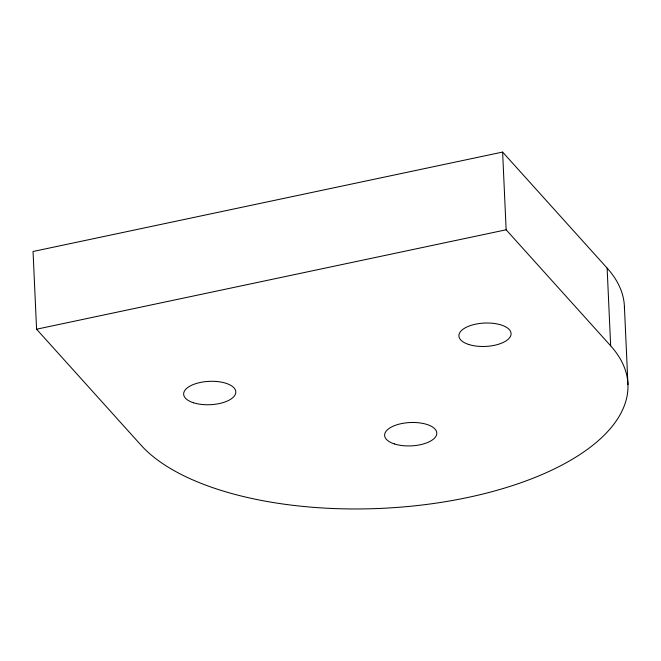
<?xml version="1.0" encoding="UTF-8"?>
<svg xmlns="http://www.w3.org/2000/svg" width="661" height="661" viewBox="0 0 661 661"><rect width="100%" height="100%" fill="white"/><g stroke="black" fill="none" stroke-linecap="round" stroke-linejoin="round"><path stroke-width="0.99" d="M502.616 152.071L33.05 251.494L36.578 329.211L141.09 445.241A252.312 112.973 -2.6 0 0 467.715 497.493A252.312 112.973 -2.6 0 0 610.657 345.819L607.129 268.102L502.616 152.071L506.144 229.788L610.657 345.819M36.578 329.211L506.144 229.788M624.422 306.869L627.95 384.586M607.129 268.102A252.312 112.973 -2.6 0 1 624.455 308.885M193.458 402.756A26.101 11.683 -2.6 0 0 235.523 393.849A26.101 11.683 -2.6 0 0 200.242 382.479A26.101 11.683 -2.6 0 0 193.458 402.756M394.427 443.936A26.101 11.683 -2.6 0 0 436.5 435.029A26.101 11.683 -2.6 0 0 401.21 423.66A26.101 11.683 -2.6 0 0 394.427 443.936M468.715 344.472A26.101 11.683 -2.6 0 0 510.788 335.565A26.101 11.683 -2.6 0 0 475.499 324.196A26.101 11.683 -2.6 0 0 468.715 344.472"/></g></svg>
